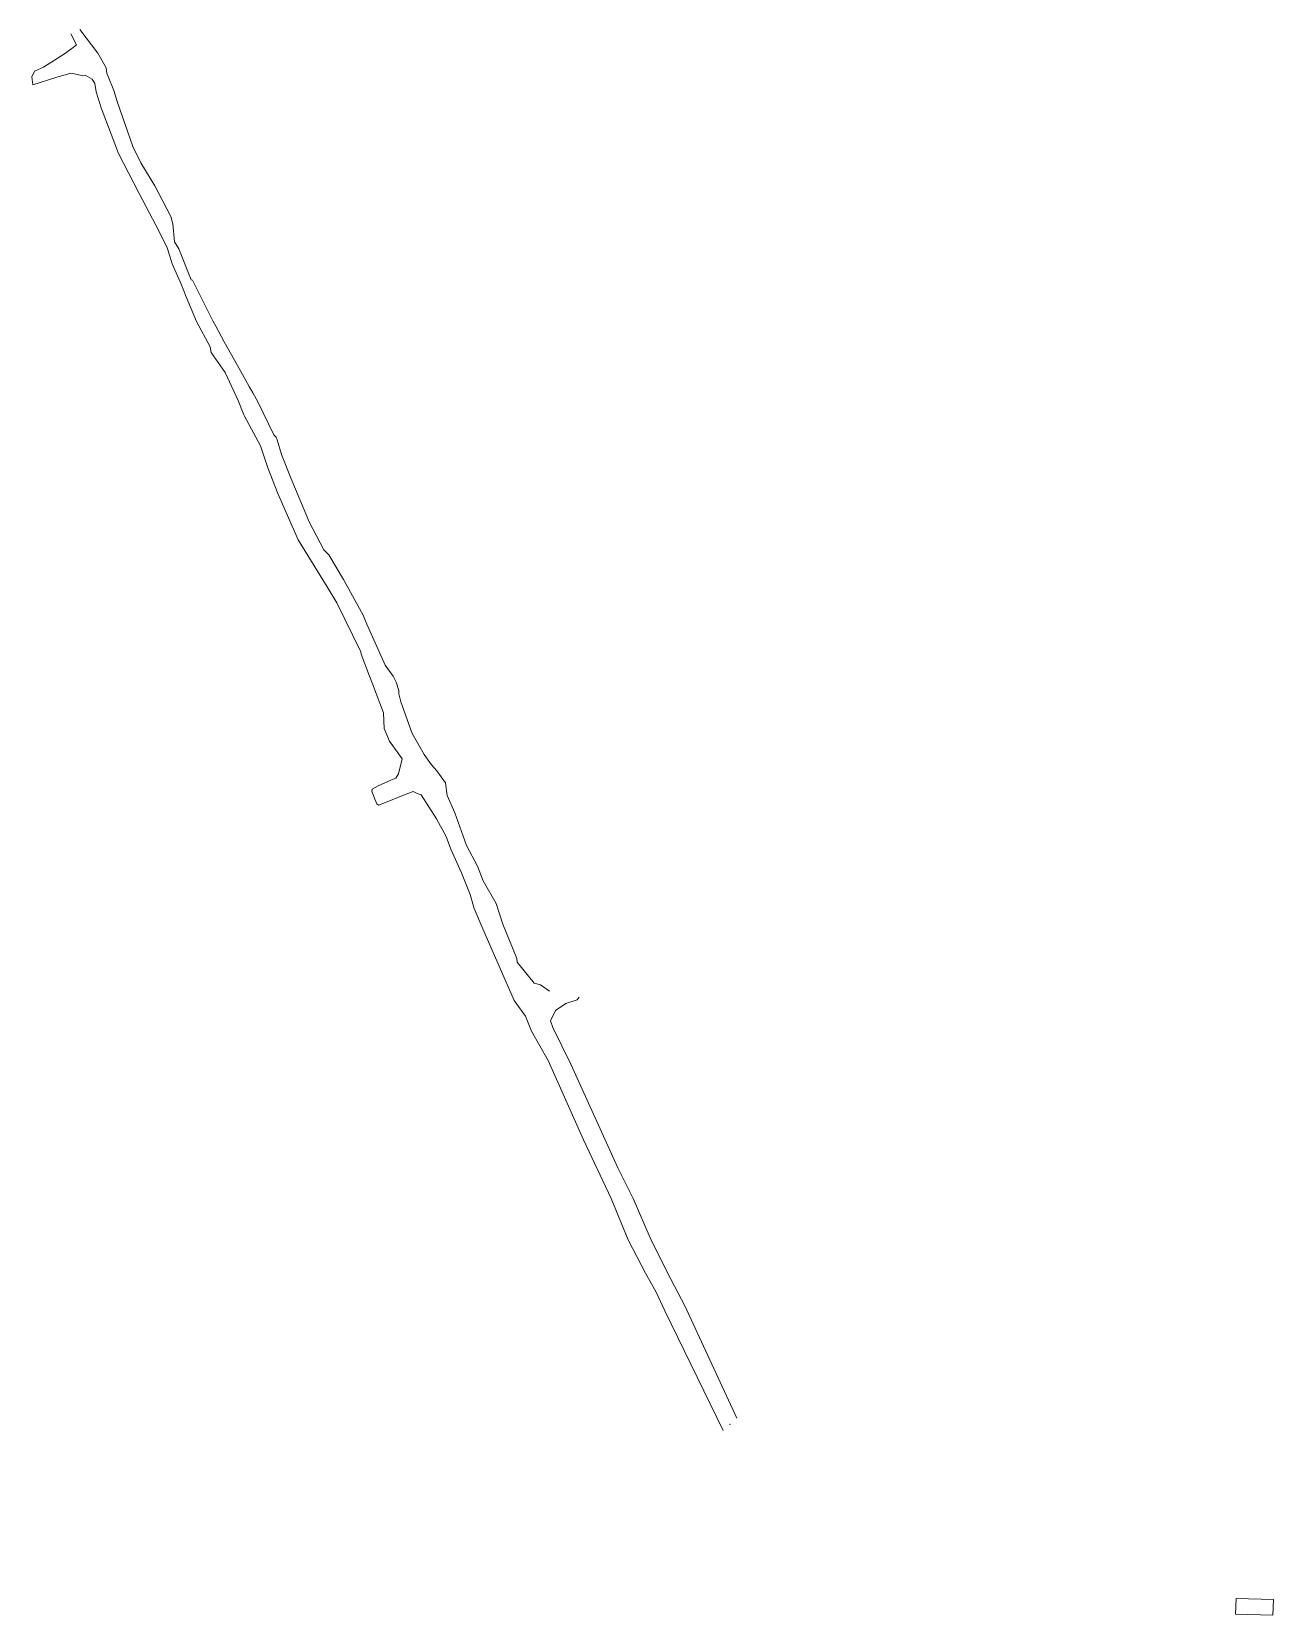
# Model space of a CAD drawing. Header units: millimetres. Extents: x 516773 to 517337, y 4400055 to 4400539.
# Drawn here: x 517103.5 to 517336.8, y 4400055.2 to 4400352.7 of the extents above; entities that cross this region are included whole.
import ezdxf

# ---------------------------------------------------------------- set-up
doc = ezdxf.new("R2010")
doc.units = ezdxf.units.MM
for name, color, linetype, lineweight in [('BINA', 1, 'Continuous', 0), ('INIT_COORD', 5, 'Continuous', 0), ('SISTEM_MEVCUT2', 6, 'Continuous', 0)]:
    doc.layers.add(name, color=color, linetype=linetype, lineweight=lineweight)

msp = doc.modelspace()

# ---------------------------------------------------------------- linework, layer by layer
at = {"layer": 'BINA', "lineweight": 0}
for p, q in [((517329.69, 4400055.42, 364.24), (517329.77, 4400058.42, 364.24)), ((517329.77, 4400058.42, 364.24), (517336.77, 4400058.23, 364.24)), ((517336.77, 4400058.23, 364.24), (517336.69, 4400055.23, 364.24)), ((517336.69, 4400055.23, 364.24), (517329.69, 4400055.42, 364.24))]:
    msp.add_line(p, q, dxfattribs=at)
at = {"layer": 'INIT_COORD'}
msp.add_point((517234.73, 4400091.09, 366.85), dxfattribs=at)
at = {"layer": 'SISTEM_MEVCUT2', "lineweight": 0}
for p, q in [((517115.94, 4400348.71, 368.3), (517112.58, 4400353.1, 368.3)), ((517115.94, 4400348.71, 368.3), (517112.58, 4400353.1, 368.3)), ((517111.34, 4400349.75, 368.3), (517109.69, 4400348.53, 368.3)), ((517111.34, 4400349.75, 368.3), (517109.69, 4400348.53, 368.3)), ((517110.89, 4400352.34, 368.3), (517111.97, 4400350.25, 368.3)), ((517110.89, 4400352.34, 368.3), (517111.97, 4400350.25, 368.3)), ((517111.97, 4400350.25, 368.3), (517111.34, 4400349.75, 368.3)), ((517111.97, 4400350.25, 368.3), (517111.34, 4400349.75, 368.3)), ((517109.69, 4400348.53, 368.3), (517105.73, 4400346.04, 368.3)), ((517109.69, 4400348.53, 368.3), (517105.73, 4400346.04, 368.3)), ((517117.52, 4400345.95, 368.3), (517115.94, 4400348.71, 368.3)), ((517117.52, 4400345.95, 368.3), (517115.94, 4400348.71, 368.3)), ((517104.07, 4400345.3, 368.3), (517103.54, 4400344.23, 368.3)), ((517104.07, 4400345.3, 368.3), (517103.54, 4400344.23, 368.3)), ((517103.54, 4400344.23, 368.3), (517103.74, 4400342.73, 368.3)), ((517103.54, 4400344.23, 368.3), (517103.74, 4400342.73, 368.3)), ((517103.74, 4400342.73, 368.3), (517108.1, 4400344.11, 368.3)), ((517103.74, 4400342.73, 368.3), (517108.1, 4400344.11, 368.3)), ((517105.73, 4400346.04, 368.3), (517104.07, 4400345.3, 368.3)), ((517105.73, 4400346.04, 368.3), (517104.07, 4400345.3, 368.3)), ((517108.1, 4400344.11, 368.3), (517110.88, 4400344.94, 368.3)), ((517108.1, 4400344.11, 368.3), (517110.88, 4400344.94, 368.3)), ((517110.88, 4400344.94, 368.3), (517113.01, 4400344.5, 368.3)), ((517110.88, 4400344.94, 368.3), (517113.01, 4400344.5, 368.3)), ((517113.01, 4400344.5, 368.3), (517113.56, 4400344.54, 368.3)), ((517113.01, 4400344.5, 368.3), (517113.56, 4400344.54, 368.3)), ((517113.56, 4400344.54, 368.3), (517114.9, 4400343.77, 368.3)), ((517113.56, 4400344.54, 368.3), (517114.9, 4400343.77, 368.3)), ((517114.9, 4400343.77, 368.3), (517115.4, 4400343.01, 368.3)), ((517114.9, 4400343.77, 368.3), (517115.4, 4400343.01, 368.3)), ((517117.66, 4400344.89, 368.3), (517117.52, 4400345.95, 368.3)), ((517117.66, 4400344.89, 368.3), (517117.52, 4400345.95, 368.3)), ((517117.93, 4400344.31, 368.3), (517117.66, 4400344.89, 368.3)), ((517117.93, 4400344.31, 368.3), (517117.66, 4400344.89, 368.3)), ((517118.98, 4400341.64, 368.3), (517117.93, 4400344.31, 368.3)), ((517118.98, 4400341.64, 368.3), (517117.93, 4400344.31, 368.3)), ((517115.4, 4400343.01, 368.3), (517115.67, 4400341.44, 368.3)), ((517115.4, 4400343.01, 368.3), (517115.67, 4400341.44, 368.3)), ((517115.67, 4400341.44, 368.3), (517116.61, 4400338.43, 368.3)), ((517115.67, 4400341.44, 368.3), (517116.61, 4400338.43, 368.3)), ((517119.61, 4400339.63, 368.3), (517118.98, 4400341.64, 368.3)), ((517119.61, 4400339.63, 368.3), (517118.98, 4400341.64, 368.3)), ((517116.61, 4400338.43, 368.3), (517119.85, 4400329.81, 368.2)), ((517116.61, 4400338.43, 368.3), (517119.85, 4400329.81, 368.2)), ((517122.54, 4400331.14, 368.2), (517119.61, 4400339.63, 368.3)), ((517122.54, 4400331.14, 368.2), (517119.61, 4400339.63, 368.3)), ((517119.85, 4400329.81, 368.2), (517123.75, 4400322.31, 368.2)), ((517119.85, 4400329.81, 368.2), (517123.75, 4400322.31, 368.2)), ((517124.05, 4400328.06, 368.2), (517122.54, 4400331.14, 368.2)), ((517124.05, 4400328.06, 368.2), (517122.54, 4400331.14, 368.2)), ((517126.67, 4400323.77, 368.2), (517124.05, 4400328.06, 368.2)), ((517126.67, 4400323.77, 368.2), (517124.05, 4400328.06, 368.2)), ((517129.69, 4400318.02, 368.2), (517126.67, 4400323.77, 368.2)), ((517129.69, 4400318.02, 368.2), (517126.67, 4400323.77, 368.2)), ((517123.75, 4400322.31, 368.2), (517126.88, 4400316.39, 368.2)), ((517123.75, 4400322.31, 368.2), (517126.88, 4400316.39, 368.2)), ((517130.07, 4400316.61, 368.2), (517129.69, 4400318.02, 368.2)), ((517130.07, 4400316.61, 368.2), (517129.69, 4400318.02, 368.2)), ((517126.88, 4400316.39, 368.2), (517128.91, 4400312.33, 368.1)), ((517126.88, 4400316.39, 368.2), (517128.91, 4400312.33, 368.1)), ((517130.35, 4400313.25, 368.1), (517130.07, 4400316.61, 368.2)), ((517130.35, 4400313.25, 368.1), (517130.07, 4400316.61, 368.2)), ((517128.91, 4400312.33, 368.1), (517129.57, 4400310.36, 368.1)), ((517128.91, 4400312.33, 368.1), (517129.57, 4400310.36, 368.1)), ((517131.19, 4400311.91, 368.1), (517130.35, 4400313.25, 368.1)), ((517131.19, 4400311.91, 368.1), (517130.35, 4400313.25, 368.1)), ((517133.5, 4400306.1, 368.1), (517131.19, 4400311.91, 368.1)), ((517133.5, 4400306.1, 368.1), (517131.19, 4400311.91, 368.1)), ((517129.57, 4400310.36, 368.1), (517129.94, 4400309.14, 368.1)), ((517129.57, 4400310.36, 368.1), (517129.94, 4400309.14, 368.1)), ((517129.94, 4400309.14, 368.1), (517131.71, 4400305.15, 368.1)), ((517129.94, 4400309.14, 368.1), (517131.71, 4400305.15, 368.1)), ((517131.71, 4400305.15, 368.1), (517132.55, 4400302.94, 368.1)), ((517131.71, 4400305.15, 368.1), (517132.55, 4400302.94, 368.1)), ((517133.77, 4400306.03, 368.1), (517133.5, 4400306.1, 368.1)), ((517133.77, 4400306.03, 368.1), (517133.5, 4400306.1, 368.1)), ((517137.58, 4400298.4, 368.1), (517133.77, 4400306.03, 368.1)), ((517137.58, 4400298.4, 368.1), (517133.77, 4400306.03, 368.1)), ((517132.55, 4400302.94, 368.1), (517134.48, 4400298.29, 368.1)), ((517132.55, 4400302.94, 368.1), (517134.48, 4400298.29, 368.1)), ((517134.48, 4400298.29, 368.1), (517137.06, 4400293.54, 368.1)), ((517134.48, 4400298.29, 368.1), (517137.06, 4400293.54, 368.1)), ((517138.15, 4400297.41, 368.1), (517137.58, 4400298.4, 368.1)), ((517138.15, 4400297.41, 368.1), (517137.58, 4400298.4, 368.1)), ((517139.7, 4400294.47, 368.1), (517138.15, 4400297.41, 368.1)), ((517139.7, 4400294.47, 368.1), (517138.15, 4400297.41, 368.1)), ((517137.06, 4400293.54, 368.1), (517137.28, 4400292.48, 368.1)), ((517137.06, 4400293.54, 368.1), (517137.28, 4400292.48, 368.1)), ((517142.2, 4400290.02, 368.1), (517139.7, 4400294.47, 368.1)), ((517142.2, 4400290.02, 368.1), (517139.7, 4400294.47, 368.1)), ((517137.28, 4400292.48, 368.1), (517139.87, 4400288.72, 368.1)), ((517137.28, 4400292.48, 368.1), (517139.87, 4400288.72, 368.1)), ((517139.87, 4400288.72, 368.1), (517142.31, 4400283.43, 368.1)), ((517139.87, 4400288.72, 368.1), (517142.31, 4400283.43, 368.1)), ((517144.38, 4400286.04, 368.1), (517142.2, 4400290.02, 368.1)), ((517144.38, 4400286.04, 368.1), (517142.2, 4400290.02, 368.1)), ((517145.11, 4400284.87, 368.1), (517144.38, 4400286.04, 368.1)), ((517145.11, 4400284.87, 368.1), (517144.38, 4400286.04, 368.1)), ((517146.04, 4400283.19, 368.1), (517145.11, 4400284.87, 368.1)), ((517146.04, 4400283.19, 368.1), (517145.11, 4400284.87, 368.1)), ((517142.31, 4400283.43, 368.1), (517143.38, 4400280.77, 368.1)), ((517142.31, 4400283.43, 368.1), (517143.38, 4400280.77, 368.1)), ((517149.01, 4400276.98, 368), (517146.04, 4400283.19, 368.1)), ((517149.01, 4400276.98, 368), (517146.04, 4400283.19, 368.1)), ((517143.38, 4400280.77, 368.1), (517143.53, 4400280.5, 368.1)), ((517143.38, 4400280.77, 368.1), (517143.53, 4400280.5, 368.1)), ((517143.53, 4400280.5, 368.1), (517146.49, 4400274.95, 368)), ((517143.53, 4400280.5, 368.1), (517146.49, 4400274.95, 368)), ((517149.49, 4400276.56, 368), (517149.01, 4400276.98, 368)), ((517149.49, 4400276.56, 368), (517149.01, 4400276.98, 368)), ((517149.68, 4400276.07, 368), (517149.49, 4400276.56, 368)), ((517149.68, 4400276.07, 368), (517149.49, 4400276.56, 368)), ((517150.45, 4400273.31, 368), (517149.68, 4400276.07, 368)), ((517150.45, 4400273.31, 368), (517149.68, 4400276.07, 368)), ((517146.49, 4400274.95, 368), (517147.91, 4400270.76, 368)), ((517146.49, 4400274.95, 368), (517147.91, 4400270.76, 368)), ((517152.28, 4400268.69, 368), (517150.45, 4400273.31, 368)), ((517152.28, 4400268.69, 368), (517150.45, 4400273.31, 368)), ((517147.91, 4400270.76, 368), (517149.79, 4400265.96, 368)), ((517147.91, 4400270.76, 368), (517149.79, 4400265.96, 368)), ((517153.88, 4400264.83, 368), (517152.28, 4400268.69, 368)), ((517153.88, 4400264.83, 368), (517152.28, 4400268.69, 368)), ((517149.79, 4400265.96, 368), (517151.31, 4400262.4, 368)), ((517149.79, 4400265.96, 368), (517151.31, 4400262.4, 368)), ((517155.63, 4400260.64, 368), (517153.88, 4400264.83, 368)), ((517155.63, 4400260.64, 368), (517153.88, 4400264.83, 368)), ((517151.31, 4400262.4, 368), (517153.61, 4400257.24, 368)), ((517151.31, 4400262.4, 368), (517153.61, 4400257.24, 368)), ((517158.42, 4400255.39, 368), (517155.63, 4400260.64, 368)), ((517158.42, 4400255.39, 368), (517155.63, 4400260.64, 368)), ((517153.61, 4400257.24, 368), (517159.03, 4400248.43, 367.9)), ((517153.61, 4400257.24, 368), (517159.03, 4400248.43, 367.9)), ((517159.36, 4400254.45, 368), (517158.42, 4400255.39, 368)), ((517159.36, 4400254.45, 368), (517158.42, 4400255.39, 368)), ((517162.14, 4400249.83, 367.9), (517159.36, 4400254.45, 368)), ((517162.14, 4400249.83, 367.9), (517159.36, 4400254.45, 368)), ((517165.81, 4400243.14, 367.9), (517162.14, 4400249.83, 367.9)), ((517165.81, 4400243.14, 367.9), (517162.14, 4400249.83, 367.9)), ((517159.03, 4400248.43, 367.9), (517160.84, 4400245.42, 367.9)), ((517159.03, 4400248.43, 367.9), (517160.84, 4400245.42, 367.9)), ((517160.84, 4400245.42, 367.9), (517165.35, 4400236.25, 367.9)), ((517160.84, 4400245.42, 367.9), (517165.35, 4400236.25, 367.9)), ((517166.48, 4400241.45, 367.9), (517165.81, 4400243.14, 367.9)), ((517166.48, 4400241.45, 367.9), (517165.81, 4400243.14, 367.9)), ((517169.93, 4400233.69, 367.8), (517166.48, 4400241.45, 367.9)), ((517169.93, 4400233.69, 367.8), (517166.48, 4400241.45, 367.9)), ((517165.35, 4400236.25, 367.9), (517165.42, 4400235.78, 367.9)), ((517165.35, 4400236.25, 367.9), (517165.42, 4400235.78, 367.9)), ((517165.42, 4400235.78, 367.9), (517167, 4400231.65, 367.8)), ((517165.42, 4400235.78, 367.9), (517167, 4400231.65, 367.8)), ((517171.43, 4400231.64, 367.8), (517169.93, 4400233.69, 367.8)), ((517171.43, 4400231.64, 367.8), (517169.93, 4400233.69, 367.8)), ((517167, 4400231.65, 367.8), (517167.53, 4400230.23, 367.8)), ((517167, 4400231.65, 367.8), (517167.53, 4400230.23, 367.8)), ((517172.03, 4400230.52, 367.8), (517171.43, 4400231.64, 367.8)), ((517172.03, 4400230.52, 367.8), (517171.43, 4400231.64, 367.8)), ((517167.53, 4400230.23, 367.8), (517169.6, 4400224.77, 367.8)), ((517167.53, 4400230.23, 367.8), (517169.6, 4400224.77, 367.8)), ((517172.48, 4400228.94, 367.8), (517172.03, 4400230.52, 367.8)), ((517172.48, 4400228.94, 367.8), (517172.03, 4400230.52, 367.8)), ((517172.53, 4400228.34, 367.8), (517172.48, 4400228.94, 367.8)), ((517172.53, 4400228.34, 367.8), (517172.48, 4400228.94, 367.8)), ((517172.9, 4400226.85, 367.8), (517172.53, 4400228.34, 367.8)), ((517172.9, 4400226.85, 367.8), (517172.53, 4400228.34, 367.8)), ((517169.6, 4400224.77, 367.8), (517169.74, 4400221.84, 367.8)), ((517169.6, 4400224.77, 367.8), (517169.74, 4400221.84, 367.8)), ((517174.98, 4400220.86, 367.8), (517172.9, 4400226.85, 367.8)), ((517174.98, 4400220.86, 367.8), (517172.9, 4400226.85, 367.8)), ((517169.74, 4400221.84, 367.8), (517170.74, 4400219.42, 367.8)), ((517169.74, 4400221.84, 367.8), (517170.74, 4400219.42, 367.8)), ((517170.74, 4400219.42, 367.8), (517173.13, 4400216.1, 367.75)), ((517170.74, 4400219.42, 367.8), (517173.13, 4400216.1, 367.75)), ((517177.29, 4400216.91, 367.75), (517174.98, 4400220.86, 367.8)), ((517177.29, 4400216.91, 367.75), (517174.98, 4400220.86, 367.8)), ((517173.13, 4400216.1, 367.75), (517172.42, 4400213.28, 367.75)), ((517173.13, 4400216.1, 367.75), (517172.42, 4400213.28, 367.75)), ((517178.67, 4400215, 367.75), (517177.29, 4400216.91, 367.75)), ((517178.67, 4400215, 367.75), (517177.29, 4400216.91, 367.75)), ((517172.42, 4400213.28, 367.75), (517171.96, 4400212.5, 367.75)), ((517172.42, 4400213.28, 367.75), (517171.96, 4400212.5, 367.75)), ((517179.65, 4400213.84, 367.75), (517178.67, 4400215, 367.75)), ((517179.65, 4400213.84, 367.75), (517178.67, 4400215, 367.75)), ((517181.26, 4400211.61, 367.75), (517179.65, 4400213.84, 367.75)), ((517181.26, 4400211.61, 367.75), (517179.65, 4400213.84, 367.75)), ((517167.5, 4400210.41, 367.75), (517167.45, 4400209.96, 367.75)), ((517167.5, 4400210.41, 367.75), (517167.45, 4400209.96, 367.75)), ((517167.45, 4400209.96, 367.75), (517167.75, 4400209.23, 367.75)), ((517167.45, 4400209.96, 367.75), (517167.75, 4400209.23, 367.75)), ((517168.62, 4400211.08, 367.75), (517167.5, 4400210.41, 367.75)), ((517168.62, 4400211.08, 367.75), (517167.5, 4400210.41, 367.75)), ((517170.99, 4400212.12, 367.75), (517168.62, 4400211.08, 367.75)), ((517170.99, 4400212.12, 367.75), (517168.62, 4400211.08, 367.75)), ((517171.96, 4400212.5, 367.75), (517170.99, 4400212.12, 367.75)), ((517171.96, 4400212.5, 367.75), (517170.99, 4400212.12, 367.75)), ((517173.06, 4400209.2, 367.75), (517175.19, 4400209.99, 367.75)), ((517173.06, 4400209.2, 367.75), (517175.19, 4400209.99, 367.75)), ((517175.19, 4400209.99, 367.75), (517175.94, 4400209.61, 367.75)), ((517175.19, 4400209.99, 367.75), (517175.94, 4400209.61, 367.75)), ((517181.6, 4400209.21, 367.75), (517181.26, 4400211.61, 367.75)), ((517181.6, 4400209.21, 367.75), (517181.26, 4400211.61, 367.75)), ((517167.75, 4400209.23, 367.75), (517167.99, 4400208.55, 367.75)), ((517167.75, 4400209.23, 367.75), (517167.99, 4400208.55, 367.75)), ((517167.99, 4400208.55, 367.75), (517168.37, 4400207.68, 367.75)), ((517167.99, 4400208.55, 367.75), (517168.37, 4400207.68, 367.75)), ((517168.37, 4400207.68, 367.75), (517168.66, 4400207.41, 367.75)), ((517168.37, 4400207.68, 367.75), (517168.66, 4400207.41, 367.75)), ((517168.66, 4400207.41, 367.75), (517169.99, 4400207.9, 367.75)), ((517168.66, 4400207.41, 367.75), (517169.99, 4400207.9, 367.75)), ((517169.99, 4400207.9, 367.75), (517173.06, 4400209.2, 367.75)), ((517169.99, 4400207.9, 367.75), (517173.06, 4400209.2, 367.75)), ((517175.94, 4400209.61, 367.75), (517176.69, 4400209.34, 367.75)), ((517175.94, 4400209.61, 367.75), (517176.69, 4400209.34, 367.75)), ((517176.69, 4400209.34, 367.75), (517179.56, 4400204.83, 367.75)), ((517176.69, 4400209.34, 367.75), (517179.56, 4400204.83, 367.75)), ((517183.04, 4400205.98, 367.75), (517181.6, 4400209.21, 367.75)), ((517183.04, 4400205.98, 367.75), (517181.6, 4400209.21, 367.75)), ((517179.56, 4400204.83, 367.75), (517181.39, 4400201.51, 367.75)), ((517179.56, 4400204.83, 367.75), (517181.39, 4400201.51, 367.75)), ((517185.24, 4400199.87, 367.7), (517183.04, 4400205.98, 367.75)), ((517185.24, 4400199.87, 367.7), (517183.04, 4400205.98, 367.75)), ((517181.39, 4400201.51, 367.75), (517182.3, 4400199.18, 367.7)), ((517181.39, 4400201.51, 367.75), (517182.3, 4400199.18, 367.7)), ((517182.3, 4400199.18, 367.7), (517184.26, 4400194.71, 367.7)), ((517182.3, 4400199.18, 367.7), (517184.26, 4400194.71, 367.7)), ((517187.3, 4400195.94, 367.7), (517185.24, 4400199.87, 367.7)), ((517187.3, 4400195.94, 367.7), (517185.24, 4400199.87, 367.7)), ((517188.34, 4400193.23, 367.7), (517187.3, 4400195.94, 367.7)), ((517188.34, 4400193.23, 367.7), (517187.3, 4400195.94, 367.7)), ((517184.26, 4400194.71, 367.7), (517185.93, 4400190.62, 367.7)), ((517184.26, 4400194.71, 367.7), (517185.93, 4400190.62, 367.7)), ((517190.76, 4400188.92, 367.7), (517188.34, 4400193.23, 367.7)), ((517190.76, 4400188.92, 367.7), (517188.34, 4400193.23, 367.7)), ((517185.93, 4400190.62, 367.7), (517186.68, 4400188.03, 367.7)), ((517185.93, 4400190.62, 367.7), (517186.68, 4400188.03, 367.7)), ((517186.68, 4400188.03, 367.7), (517188.3, 4400184.21, 367.7)), ((517186.68, 4400188.03, 367.7), (517188.3, 4400184.21, 367.7)), ((517192.05, 4400185.07, 367.7), (517190.76, 4400188.92, 367.7)), ((517192.05, 4400185.07, 367.7), (517190.76, 4400188.92, 367.7)), ((517188.3, 4400184.21, 367.7), (517194.17, 4400170.73, 367.6)), ((517188.3, 4400184.21, 367.7), (517194.17, 4400170.73, 367.6)), ((517194.67, 4400178.59, 367.6), (517192.05, 4400185.07, 367.7)), ((517194.67, 4400178.59, 367.6), (517192.05, 4400185.07, 367.7)), ((517194.73, 4400177.94, 367.6), (517194.67, 4400178.59, 367.6)), ((517194.73, 4400177.94, 367.6), (517194.67, 4400178.59, 367.6)), ((517197.93, 4400174, 367.6), (517194.73, 4400177.94, 367.6)), ((517197.93, 4400174, 367.6), (517194.73, 4400177.94, 367.6)), ((517199.14, 4400173.69, 367.6), (517197.93, 4400174, 367.6)), ((517199.14, 4400173.69, 367.6), (517197.93, 4400174, 367.6)), ((517200.78, 4400172.46, 367.6), (517199.14, 4400173.69, 367.6)), ((517200.78, 4400172.46, 367.6), (517199.14, 4400173.69, 367.6)), ((517206.01, 4400170.85, 367.6), (517206.37, 4400171.33, 367.6)), ((517206.01, 4400170.85, 367.6), (517206.37, 4400171.33, 367.6)), ((517194.17, 4400170.73, 367.6), (517196.28, 4400167.77, 367.6)), ((517194.17, 4400170.73, 367.6), (517196.28, 4400167.77, 367.6)), ((517201, 4400166.91, 367.6), (517201.91, 4400168.84, 367.6)), ((517201, 4400166.91, 367.6), (517201.91, 4400168.84, 367.6)), ((517201.91, 4400168.84, 367.6), (517203.88, 4400170.14, 367.6)), ((517201.91, 4400168.84, 367.6), (517203.88, 4400170.14, 367.6)), ((517203.88, 4400170.14, 367.6), (517206.01, 4400170.85, 367.6)), ((517203.88, 4400170.14, 367.6), (517206.01, 4400170.85, 367.6)), ((517196.28, 4400167.77, 367.6), (517197.44, 4400164.97, 367.6)), ((517196.28, 4400167.77, 367.6), (517197.44, 4400164.97, 367.6)), ((517201.43, 4400165.66, 367.6), (517201, 4400166.91, 367.6)), ((517201.43, 4400165.66, 367.6), (517201, 4400166.91, 367.6)), ((517204.8, 4400158.79, 367.6), (517201.43, 4400165.66, 367.6)), ((517204.8, 4400158.79, 367.6), (517201.43, 4400165.66, 367.6)), ((517197.44, 4400164.97, 367.6), (517200.53, 4400159.46, 367.6)), ((517197.44, 4400164.97, 367.6), (517200.53, 4400159.46, 367.6)), ((517200.53, 4400159.46, 367.6), (517207.17, 4400144.52, 367.2)), ((517200.53, 4400159.46, 367.6), (517207.17, 4400144.52, 367.2)), ((517213.67, 4400139.32, 367.2), (517204.8, 4400158.79, 367.6)), ((517213.67, 4400139.32, 367.2), (517204.8, 4400158.79, 367.6)), ((517207.17, 4400144.52, 367.2), (517212.41, 4400133.51, 367.2)), ((517207.17, 4400144.52, 367.2), (517212.41, 4400133.51, 367.2)), ((517216.53, 4400133.55, 367.2), (517213.67, 4400139.32, 367.2)), ((517216.53, 4400133.55, 367.2), (517213.67, 4400139.32, 367.2)), ((517212.41, 4400133.51, 367.2), (517215.57, 4400125.78, 367.2)), ((517212.41, 4400133.51, 367.2), (517215.57, 4400125.78, 367.2)), ((517219.69, 4400126.17, 367.2), (517216.53, 4400133.55, 367.2)), ((517219.69, 4400126.17, 367.2), (517216.53, 4400133.55, 367.2)), ((517215.57, 4400125.78, 367.2), (517218.82, 4400119.52, 367.2)), ((517215.57, 4400125.78, 367.2), (517218.82, 4400119.52, 367.2)), ((517222.96, 4400119.56, 367.2), (517219.69, 4400126.17, 367.2)), ((517222.96, 4400119.56, 367.2), (517219.69, 4400126.17, 367.2)), ((517218.82, 4400119.52, 367.2), (517220.77, 4400116.09, 367.2)), ((517218.82, 4400119.52, 367.2), (517220.77, 4400116.09, 367.2)), ((517226.2, 4400113.35, 367.2), (517222.96, 4400119.56, 367.2)), ((517226.2, 4400113.35, 367.2), (517222.96, 4400119.56, 367.2)), ((517220.77, 4400116.09, 367.2), (517222.48, 4400112.42, 367.2)), ((517220.77, 4400116.09, 367.2), (517222.48, 4400112.42, 367.2)), ((517222.48, 4400112.42, 367.2), (517233.45, 4400089.92, 366.85)), ((517222.48, 4400112.42, 367.2), (517233.45, 4400089.92, 366.85)), ((517236.01, 4400092.27, 366.85), (517226.2, 4400113.35, 367.2)), ((517236.01, 4400092.27, 366.85), (517226.2, 4400113.35, 367.2))]:
    msp.add_line(p, q, dxfattribs=at)

doc.saveas('drawing.dxf')
